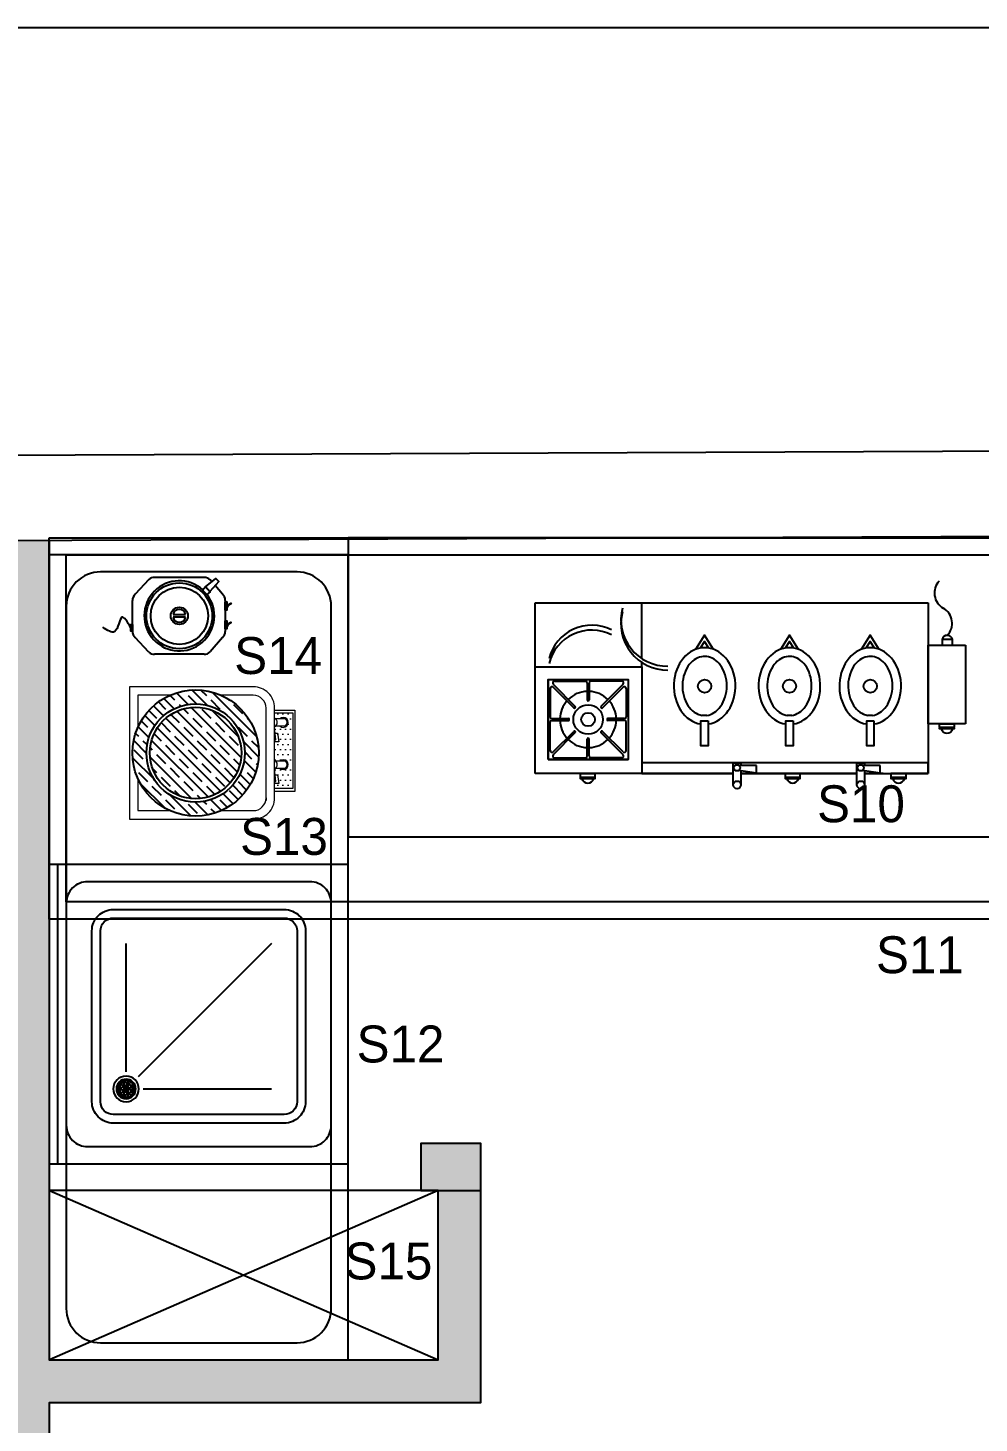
# Model space of a CAD drawing. Header units: millimetres. Extents: x -3164 to 12587, y -18082 to -16228.
# Drawn here: x -1767.5 to -1544.9, y -16753.6 to -16427.1 of the extents above; entities that cross this region are included whole.
import ezdxf
from ezdxf.enums import TextEntityAlignment as Align

# ---------------------------------------------------------------- set-up
doc = ezdxf.new("R2010")
doc.units = ezdxf.units.MM
doc.layers.add('OLCU', color=40, linetype='Continuous', lineweight=20)
doc.layers.add('SIVA', color=40, linetype='Continuous', lineweight=18)
doc.styles.add('TAKSİM', font='GOTHIC.TTF', dxfattribs={"height": 20})

# ---------------------------------------------------------------- blocks, each defined once
blk = doc.blocks.new('werrewwer')
h = blk.add_hatch()
h.set_pattern_fill('JIS_STN_1E', color=4, scale=3)
edge = h.paths.add_edge_path(flags=17)
edge.add_arc((2073.68, -3450.14), 11.5, 0, 360)
edge = h.paths.add_edge_path()
edge.add_arc((2073.68, -3450.14), 14.77, 0, 360)
h = blk.add_hatch()
h.set_pattern_fill('JIS_STN_1E', color=4, scale=3)
h.paths.add_polyline_path([(2084.38, -3450.14, 1), (2062.97, -3450.14, 1)])
at = {"layer": 'OLCU'}
h = blk.add_hatch(dxfattribs=at)
h.set_pattern_fill('DOTS', scale=0.75, angle=90, style=0)
h.set_pattern_definition([(90, (16709.3536, -16462.2782), (-1.190625, 0.5953125), [0, -1.190625])])
h.paths.add_polyline_path([(2083.07, -3472.88), (2083.07, -3468.64), (2081.84, -3468.64, -0.065316), (2081.67, -3468.88), (2081.67, -3469.87, -2.340364), (2080, -3469.87), (2080, -3468.88, -0.065316), (2079.83, -3468.64), (2079.68, -3468.64), (2078.33, -3468.78), (2078.33, -3469.32), (2076.28, -3469.66), (2076.28, -3468.64), (2071.95, -3468.64, -0.065316), (2071.78, -3468.88), (2071.78, -3469.87, -2.340364), (2070.11, -3469.87), (2070.11, -3468.88, -0.065316), (2069.94, -3468.64), (2069.94, -3468.64), (2068.59, -3468.78), (2068.59, -3469.32), (2066.54, -3469.66), (2066.54, -3468.64), (2065.33, -3468.64), (2065.33, -3472.88)])
at = {"color": 7}
for radius in [14.77, 11.5, 10.71]:
    blk.add_circle((2073.68, -3450.14), radius, dxfattribs=at)
at = {"layer": 'OLCU', "color": 7}
for points in [[(2064.22, -3468.64), (2084.18, -3468.64, 0.414214), (2089.18, -3463.64), (2089.18, -3434.64), (2058.18, -3434.64), (2058.18, -3463.64, 0.414214), (2063.18, -3468.64), (2064.22, -3468.64)], [(2060.18, -3456.14), (2060.18, -3463.64, 0.414214), (2063.18, -3466.64), (2062.55, -3466.64)], [(2063.18, -3466.64), (2084.18, -3466.64, 0.414214), (2087.18, -3463.64), (2087.18, -3456.14)]]:
    blk.add_lwpolyline(points, format="xyb", dxfattribs=at)
for points in [[(2067.68, -3436.64), (2060.18, -3436.64), (2060.18, -3444.14)], [(2087.18, -3444.14), (2087.18, -3436.64), (2079.67, -3436.64)], [(2068.45, -3468.64), (2081.67, -3468.64)]]:
    blk.add_lwpolyline(points, dxfattribs=at)
for points in [[(2064.69, -3468.64), (2083.67, -3468.64), (2083.67, -3473.34), (2064.69, -3473.34)], [(2065.33, -3468.64), (2083.07, -3468.64), (2083.07, -3472.88), (2065.33, -3472.88)]]:
    blk.add_lwpolyline(points, close=True, dxfattribs=at)
for centre in [(2070.95, -3470.67), (2080.84, -3470.67)]:
    blk.add_arc(centre, 1.16, 136.2725, 43.7275, dxfattribs=at)
at = {"layer": 'SIVA', "color": 7, "linetype": 'ByBlock'}
for points in [[(2068.59, -3468.78), (2068.59, -3469.32), (2066.54, -3469.66), (2066.54, -3468.64)], [(2067.03, -3468.64), (2067.03, -3468.95), (2069.94, -3468.64)], [(2070.11, -3468.88), (2070.11, -3471.03)], [(2071.78, -3471.03), (2071.78, -3468.88)], [(2078.33, -3468.78), (2078.33, -3469.32), (2076.28, -3469.66), (2076.28, -3468.64)], [(2076.77, -3468.64), (2076.77, -3468.95), (2079.68, -3468.64)], [(2080, -3468.88), (2080, -3471.03)], [(2081.67, -3471.03), (2081.67, -3468.88)]]:
    blk.add_lwpolyline(points, dxfattribs=at)
for centre, radius, start, end in [((2070.95, -3468.12), 1.13, 207.3147, 332.6853), ((2080.84, -3468.12), 1.13, 207.3147, 332.6853), ((2070.95, -3470.67), 0.911, 203.5192, 336.4808), ((2080.84, -3470.67), 0.911, 203.5192, 336.4808)]:
    blk.add_arc(centre, radius, start, end, dxfattribs=at)
blk = doc.blocks.new('ŞERBETLİK 1Lİ')
at = {"color": 7}
blk.add_blockref('werrewwer', (-2064.69, 3473.34), dxfattribs=at)
blk = doc.blocks.new('derfweewew')
at = {"color": 7}
for p, q in [((2890.31, -3417.59), (2893.73, -3414.42)), ((2895.24, -3413.73), (2902.39, -3413.73)), ((2907.33, -3417.59), (2903.9, -3414.42)), ((2889.82, -3430.56), (2889.82, -3418.9)), ((2907.82, -3430.56), (2907.82, -3418.9)), ((2893.74, -3434.84), (2890.37, -3431.93)), ((2903.9, -3434.84), (2905.9, -3433.12)), ((2906.79, -3432.35), (2907.27, -3431.93)), ((2902.45, -3435.46), (2895.19, -3435.46))]:
    blk.add_line(p, q, dxfattribs=at)
for points in [[(2898.51, -3426.21), (2898.51, -3423.25)], [(2899.12, -3423.25), (2899.12, -3426.21)], [(2905.61, -3430.89), (2907.56, -3433.31), (2906.89, -3433.98), (2904.51, -3431.9)], [(2896.95, -3436.06), (2897.36, -3436.76), (2897.23, -3436.83), (2896.83, -3436.13)], [(2901.4, -3436.06), (2901.8, -3436.76), (2901.67, -3436.83), (2901.27, -3436.13)]]:
    blk.add_lwpolyline(points, dxfattribs=at)
for points in [[(2904.86, -3430.16), (2905.66, -3430.83), (2904.46, -3431.95), (2903.81, -3431.13)], [(2895.75, -3435.46), (2897.69, -3435.46), (2897.69, -3435.81), (2895.75, -3435.81)], [(2900.19, -3435.46), (2902.13, -3435.46), (2902.13, -3435.81), (2900.19, -3435.81)]]:
    blk.add_lwpolyline(points, close=True, dxfattribs=at)
for radius in [7.7, 6.71, 2.01]:
    blk.add_circle((2898.82, -3424.73), radius, dxfattribs=at)
for centre, radius, start, end in [((2895.24, -3415.73), 2, 90, 139.0448), ((2902.39, -3415.73), 2, 40.9552, 90), ((2902.39, -3415.73), 2, 40.9552, 90), ((2891.82, -3418.9), 2, 139.0448, 180), ((2898.82, -3424.73), 8.2, 318.0089, 308.0014), ((2905.82, -3418.9), 2, 0, 40.9552), ((2898.82, -3424.73), 1.51, 101.7162, 258.2838), ((2898.82, -3424.73), 1.51, 281.7162, 78.2838), ((2891.82, -3430.56), 2, 180, 223.5487), ((2905.82, -3430.56), 2, 316.4513, 0), ((2895.19, -3433.46), 2, 223.5487, 270), ((2902.45, -3433.46), 2, 270, 316.4513), ((2902.45, -3433.46), 2, 270, 316.4513), ((2896.72, -3435.81), 0.346, 180, 0), ((2901.16, -3435.81), 0.346, 180, 0)]:
    blk.add_arc(centre, radius, start, end, dxfattribs=at)
blk = doc.blocks.new('wererewewrwer')
at = {"color": 7}
blk.add_lwpolyline([(2737.82, -3442.32), (2736.27, -3442.32), (2736.27, -3441.93), (2737.82, -3441.93)], close=True, dxfattribs=at)
blk.add_spline([(2737.05, -3441.93), (2739.5, -3439.89), (2736.16, -3438.2), (2737.16, -3435.45)], degree=3, dxfattribs=at)
blk.add_blockref('derfweewew', (-158.98, -28.59), dxfattribs=at)
blk = doc.blocks.new('BAR BLENDER')
at = {"color": 7}
blk.add_blockref('wererewewrwer', (-2730.78, 3464.22), dxfattribs=at)
blk = doc.blocks.new('SDFSDFSDF')
h = blk.add_hatch()
h.set_pattern_fill('NET3', scale=0.3, style=0)
h.paths.add_polyline_path([(1571.32, 2188.7, 1), (1575.32, 2188.7, 1)])
h.paths.add_polyline_path([(1573.87, 2188.7, -1), (1572.76, 2188.7, -1)], flags=16)
h.paths.add_polyline_path([(1573.62, 2188.7, 1), (1573.01, 2188.7, 1)], flags=0)
at = {"color": 7}
for points in [[(1536.32, 2146.7), (1576.32, 2146.7, 0.414214), (1581.32, 2151.7), (1581.32, 2191.7, 0.414214), (1576.32, 2196.7), (1536.32, 2196.7, 0.414214), (1531.32, 2191.7), (1531.32, 2151.7, 0.414214)], [(1536.32, 2148.7), (1576.32, 2148.7, 0.414214), (1579.32, 2151.7), (1579.32, 2191.7, 0.414214), (1576.32, 2194.7), (1536.32, 2194.7, 0.414214), (1533.32, 2191.7), (1533.32, 2151.7, 0.414214)]]:
    blk.add_lwpolyline(points, format="xyb", close=True, dxfattribs=at)
for points in [[(1569.32, 2188.7), (1539.32, 2188.7)], [(1539.32, 2154.7), (1570.49, 2185.87)], [(1573.32, 2184.7), (1573.32, 2154.7)]]:
    blk.add_lwpolyline(points, dxfattribs=at)
for radius in [3, 2.28, 2, 0.553, 0.304]:
    blk.add_circle((1573.32, 2188.7), radius, dxfattribs=at)
blk = doc.blocks.new('TEK EVİYELİ 70x70')
at = {"color": 7}
blk.add_lwpolyline([(0, 0), (70, 0), (70, 70), (0, 70)], close=True, dxfattribs=at)
blk.add_lwpolyline([(0, 70), (0, 68), (70, 68)], dxfattribs=at)
blk.add_lwpolyline([(9, 4), (61, 4, 0.414214), (66, 9), (66, 61, 0.414214), (61, 66), (9, 66, 0.414214), (4, 61), (4, 9, 0.414214)], format="xyb", close=True, dxfattribs=at)
at = {"color": 7, "xscale": -1}
blk.add_blockref('SDFSDFSDF', (1590.82, -2136.7), dxfattribs=at)
blk = doc.blocks.new('tryytr3')
at = {"color": 7, "linetype": 'ByBlock', "lineweight": -2}
for p, q in [((2755.75, 2447.85), (2755.75, 2487.85)), ((2755.75, 2487.85), (2847.75, 2487.85)), ((2780.75, 2474.77), (2780.75, 2487.85)), ((2847.75, 2487.85), (2847.75, 2447.85)), ((2853.46, 2479.26), (2850.99, 2479.26)), ((2850.99, 2479.26), (2850.99, 2477.92)), ((2853.46, 2477.92), (2853.46, 2479.26)), ((2847.75, 2459.52), (2847.75, 2477.92)), ((2847.75, 2477.92), (2856.49, 2477.92)), ((2850.99, 2477.92), (2853.46, 2477.92)), ((2856.49, 2477.92), (2856.49, 2459.52)), ((2755.75, 2472.81), (2780.75, 2472.81)), ((2780.75, 2472.81), (2780.75, 2473.86)), ((2780.75, 2472.81), (2780.75, 2447.85)), ((2758.8, 2469.87), (2758.8, 2451.14)), ((2759.96, 2468.76), (2765.16, 2463.53)), ((2760.29, 2469.45), (2767.53, 2469.45)), ((2767.95, 2469.03), (2767.95, 2465.09)), ((2767.95, 2469.03), (2767.95, 2465.09)), ((2768.37, 2469.03), (2768.37, 2465.09)), ((2776.04, 2469.45), (2768.8, 2469.45)), ((2776.36, 2468.76), (2771.17, 2463.53)), ((2759.24, 2467.78), (2759.24, 2461.14)), ((2759.99, 2468.05), (2764.83, 2463.27)), ((2776.33, 2468.05), (2771.5, 2463.27)), ((2777.08, 2467.78), (2777.08, 2461.14)), ((2765.12, 2463.24), (2765.12, 2463.24)), ((2771.2, 2463.24), (2771.2, 2463.24)), ((2759.24, 2453.23), (2759.24, 2459.87)), ((2759.67, 2460.72), (2763.54, 2460.72)), ((2759.67, 2460.3), (2763.54, 2460.3)), ((2776.66, 2460.72), (2772.79, 2460.72)), ((2776.66, 2460.3), (2772.79, 2460.3)), ((2777.08, 2453.23), (2777.08, 2459.87)), ((2856.49, 2459.52), (2847.75, 2459.52)), ((2759.96, 2452.25), (2765.16, 2457.48)), ((2759.99, 2452.96), (2764.83, 2457.74)), ((2765.12, 2457.77), (2765.12, 2457.77)), ((2767.95, 2451.99), (2767.95, 2455.92)), ((2767.95, 2451.99), (2767.95, 2455.92)), ((2768.37, 2451.99), (2768.37, 2455.92)), ((2776.36, 2452.25), (2771.17, 2457.48)), ((2771.2, 2457.77), (2771.2, 2457.77)), ((2776.33, 2452.96), (2771.5, 2457.74)), ((2758.8, 2451.14), (2777.53, 2451.14)), ((2760.29, 2451.56), (2767.53, 2451.56)), ((2776.04, 2451.56), (2768.8, 2451.56)), ((2847.75, 2450.35), (2780.75, 2450.35)), ((2780.75, 2450.35), (2780.75, 2447.85)), ((2802.13, 2445.22), (2802.13, 2450.35)), ((2802.13, 2450.35), (2803.92, 2450.35)), ((2807.55, 2449.71), (2803.53, 2449.71)), ((2803.92, 2450.35), (2803.92, 2449.71)), ((2807.55, 2448.03), (2807.55, 2449.71)), ((2831.07, 2445.22), (2831.07, 2450.35)), ((2831.07, 2450.35), (2832.86, 2450.35)), ((2836.49, 2449.71), (2832.47, 2449.71)), ((2832.86, 2450.35), (2832.86, 2449.71)), ((2836.49, 2448.03), (2836.49, 2449.71)), ((2847.75, 2447.85), (2847.75, 2450.35)), ((2802.13, 2447.85), (2755.75, 2447.85)), ((2780.75, 2447.85), (2802.13, 2447.85)), ((2803.45, 2448.62), (2807.55, 2448.03)), ((2803.92, 2448.55), (2803.92, 2445.22)), ((2831.07, 2447.85), (2803.92, 2447.85)), ((2803.92, 2447.85), (2831.07, 2447.85)), ((2832.39, 2448.62), (2836.49, 2448.03)), ((2832.86, 2448.55), (2832.86, 2445.22)), ((2837.23, 2447.85), (2832.86, 2447.85)), ((2832.86, 2447.85), (2837.23, 2447.85)), ((2837.23, 2447.85), (2847.75, 2447.85)), ((2847.75, 2447.85), (2839.01, 2447.85))]:
    blk.add_line(p, q, dxfattribs=at)
for points in [[(2797.53, 2476.93), (2795.42, 2480.24), (2793.29, 2476.92)], [(2796.41, 2477.23), (2795.42, 2478.79), (2794.42, 2477.23)], [(2817.4, 2476.93), (2815.28, 2480.24), (2813.15, 2476.92)], [(2816.27, 2477.23), (2815.28, 2478.79), (2814.28, 2477.23)], [(2836.31, 2476.93), (2834.19, 2480.24), (2832.07, 2476.92)], [(2835.19, 2477.23), (2834.19, 2478.79), (2833.19, 2477.23)], [(2795.97, 2461.47), (2794.87, 2461.47)], [(2815.83, 2461.47), (2814.73, 2461.47)], [(2834.75, 2461.47), (2833.64, 2461.47)]]:
    blk.add_lwpolyline(points, dxfattribs=at)
for points in [[(2758.8, 2451.14), (2758.8, 2469.87), (2777.53, 2469.87), (2777.53, 2451.14)], [(2758.8, 2451.14), (2758.8, 2469.87), (2777.53, 2469.87), (2777.53, 2451.14)], [(2758.8, 2451.14), (2758.8, 2469.87), (2777.53, 2469.87), (2777.53, 2451.14)], [(2796.27, 2460.18), (2796.27, 2454.32), (2794.57, 2454.32), (2794.57, 2460.18)], [(2816.13, 2460.18), (2816.13, 2454.32), (2814.43, 2454.32), (2814.43, 2460.18)], [(2835.04, 2460.18), (2835.04, 2454.32), (2833.35, 2454.32), (2833.35, 2460.18)], [(2850.43, 2459.52), (2853.81, 2459.52), (2853.81, 2458.62), (2850.43, 2458.62)], [(2850.43, 2458.5), (2853.81, 2458.5), (2853.81, 2458.31), (2850.43, 2458.31)], [(2766.37, 2447.85), (2769.74, 2447.85), (2769.74, 2446.95), (2766.37, 2446.95)], [(2766.37, 2446.83), (2769.74, 2446.83), (2769.74, 2446.63), (2766.37, 2446.63)], [(2814.32, 2447.85), (2817.7, 2447.85), (2817.7, 2446.95), (2814.32, 2446.95)], [(2814.32, 2446.83), (2817.7, 2446.83), (2817.7, 2446.63), (2814.32, 2446.63)], [(2839.11, 2447.85), (2842.49, 2447.85), (2842.49, 2446.95), (2839.11, 2446.95)], [(2839.11, 2446.83), (2842.49, 2446.83), (2842.49, 2446.63), (2839.11, 2446.63)]]:
    blk.add_lwpolyline(points, close=True, dxfattribs=at)
for centre, radius in [((2795.42, 2468.32), 1.55), ((2815.28, 2468.32), 1.55), ((2834.19, 2468.32), 1.55), ((2768.16, 2460.51), 3.46), ((2768.16, 2460.51), 1.59), ((2803.01, 2449.2), 0.725), ((2831.95, 2449.2), 0.725), ((2803.02, 2445.22), 0.894), ((2831.96, 2445.22), 0.894)]:
    blk.add_circle(centre, radius, dxfattribs=at)
for centre, radius, start, end in [((2853.27, 2490.1), 4.06, 136.0838, 240.7452), ((2786.75, 2483.88), 10.91, 165.5183, 270.31), ((2786.75, 2482.97), 10.91, 165.5183, 270.31), ((2849.3, 2483.02), 4.06, 316.0838, 60.7452), ((2769.02, 2472.25), 10.32, 63.5373, 165.8978), ((2769.02, 2471.11), 10.32, 63.5373, 165.8978), ((2852.22, 2478.93), 1.28, 15.2734, 164.7266), ((2760.29, 2469.03), 0.422, 90, 218.852), ((2767.53, 2469.03), 0.422, 0, 90), ((2768.8, 2469.03), 0.422, 90, 180), ((2776.04, 2469.03), 0.422, 321.148, 90), ((2759.67, 2467.78), 0.422, 38.852, 180), ((2768.16, 2460.51), 6.59, 91.8351, 134.7989), ((2768.16, 2460.51), 6.59, 45.2011, 88.1649), ((2776.66, 2467.78), 0.422, 0, 141.148), ((2768.16, 2460.51), 6.59, 138.6252, 178.1649), ((2764.99, 2463.4), 0.211, 218.8596, 308.8529), ((2764.99, 2463.4), 0.211, 308.8643, 38.8465), ((2768.16, 2465.09), 0.211, 180, 270), ((2768.16, 2465.09), 0.211, 270, 360), ((2771.33, 2463.4), 0.211, 141.1535, 231.1357), ((2771.33, 2463.4), 0.211, 231.1471, 321.1404), ((2768.16, 2460.51), 6.59, 1.8351, 41.3748), ((2759.67, 2461.14), 0.422, 180, 270), ((2759.67, 2459.87), 0.422, 90, 180), ((2768.16, 2460.51), 6.59, 181.8351, 221.3748), ((2763.54, 2460.51), 0.211, 0, 90), ((2763.54, 2460.51), 0.211, 270, 0), ((2772.79, 2460.51), 0.211, 90, 180), ((2772.79, 2460.51), 0.211, 180, 270), ((2768.16, 2460.51), 6.59, 318.6252, 358.1649), ((2776.66, 2461.14), 0.422, 270, 360), ((2776.66, 2459.87), 0.422, 360, 90), ((2768.16, 2460.51), 6.59, 225.2011, 268.1649), ((2764.99, 2457.61), 0.211, 51.1471, 141.1404), ((2764.99, 2457.61), 0.211, 321.1535, 51.1357), ((2768.16, 2455.92), 0.211, 90, 180), ((2768.16, 2455.92), 0.211, 360, 90), ((2768.16, 2460.51), 6.59, 271.8351, 314.7989), ((2771.33, 2457.61), 0.211, 128.8643, 218.8465), ((2771.33, 2457.61), 0.211, 38.8596, 128.8529), ((2852.14, 2458.73), 1.42, 197.2576, 342.7424), ((2759.67, 2453.23), 0.422, 180, 321.148), ((2776.66, 2453.23), 0.422, 218.852, 360), ((2760.29, 2451.99), 0.422, 141.148, 270), ((2767.53, 2451.99), 0.422, 270, 0), ((2768.8, 2451.99), 0.422, 180, 270), ((2776.04, 2451.99), 0.422, 270, 38.852), ((2768.08, 2447.05), 1.42, 197.2576, 342.7424), ((2816.03, 2447.05), 1.42, 197.2576, 342.7424), ((2840.82, 2447.05), 1.42, 197.2576, 342.7424)]:
    blk.add_arc(centre, radius, start, end, dxfattribs=at)
for centre in [(2795.42, 2468.36), (2815.28, 2468.36), (2834.19, 2468.36)]:
    blk.add_ellipse(centre, major_axis=(0, 8.96), ratio=0.806542, start_param=3.259065, end_param=9.307306, dxfattribs=at)
for points in [[(2795.97, 2461.47), (2796.54, 2461.56), (2797.12, 2461.77), (2798.21, 2462.48), (2798.73, 2462.98), (2799.62, 2464.23), (2799.99, 2464.97), (2800.49, 2466.61), (2800.62, 2467.5), (2800.61, 2469.28), (2800.48, 2470.16), (2799.97, 2471.8), (2799.6, 2472.54), (2798.7, 2473.78), (2798.18, 2474.27), (2797.08, 2474.97), (2796.51, 2475.18), (2795.37, 2475.33), (2794.8, 2475.28), (2793.66, 2474.92), (2793.1, 2474.6), (2792.06, 2473.68), (2791.58, 2473.08), (2790.82, 2471.67), (2790.53, 2470.85), (2790.21, 2469.13), (2790.18, 2468.22), (2790.38, 2466.47), (2790.61, 2465.62), (2791.28, 2464.11), (2791.72, 2463.45), (2792.72, 2462.41), (2793.27, 2462.02), (2794.17, 2461.62), (2794.52, 2461.53), (2794.87, 2461.47)], [(2815.83, 2461.47), (2816.4, 2461.56), (2816.98, 2461.77), (2818.07, 2462.48), (2818.59, 2462.98), (2819.48, 2464.23), (2819.85, 2464.97), (2820.35, 2466.61), (2820.48, 2467.5), (2820.47, 2469.28), (2820.34, 2470.16), (2819.83, 2471.8), (2819.46, 2472.54), (2818.56, 2473.78), (2818.04, 2474.27), (2816.94, 2474.97), (2816.37, 2475.18), (2815.23, 2475.33), (2814.66, 2475.28), (2813.52, 2474.92), (2812.96, 2474.6), (2811.92, 2473.68), (2811.44, 2473.08), (2810.68, 2471.67), (2810.39, 2470.85), (2810.07, 2469.13), (2810.04, 2468.22), (2810.24, 2466.47), (2810.47, 2465.62), (2811.14, 2464.11), (2811.58, 2463.45), (2812.58, 2462.41), (2813.13, 2462.02), (2814.03, 2461.62), (2814.38, 2461.53), (2814.73, 2461.47)], [(2834.75, 2461.47), (2835.32, 2461.56), (2835.89, 2461.77), (2836.99, 2462.48), (2837.51, 2462.98), (2838.4, 2464.23), (2838.76, 2464.97), (2839.26, 2466.61), (2839.39, 2467.5), (2839.39, 2469.28), (2839.25, 2470.16), (2838.75, 2471.8), (2838.37, 2472.54), (2837.48, 2473.78), (2836.96, 2474.27), (2835.86, 2474.97), (2835.29, 2475.18), (2834.14, 2475.33), (2833.57, 2475.28), (2832.44, 2474.92), (2831.87, 2474.6), (2830.83, 2473.68), (2830.36, 2473.08), (2829.59, 2471.67), (2829.31, 2470.85), (2828.99, 2469.13), (2828.96, 2468.22), (2829.16, 2466.47), (2829.39, 2465.62), (2830.06, 2464.11), (2830.5, 2463.45), (2831.49, 2462.41), (2832.04, 2462.02), (2832.95, 2461.62), (2833.29, 2461.53), (2833.64, 2461.47)]]:
    blk.add_open_spline(points, degree=3, knots=[3.259065, 3.259065, 3.259065, 3.259065, 3.623246, 3.623246, 3.987428, 3.987428, 4.351609, 4.351609, 4.71579, 4.71579, 5.079971, 5.079971, 5.444152, 5.444152, 5.808334, 5.808334, 6.172515, 6.172515, 6.536696, 6.536696, 6.900877, 6.900877, 7.265059, 7.265059, 7.62924, 7.62924, 7.993421, 7.993421, 8.357602, 8.357602, 8.721783, 8.721783, 9.085965, 9.085965, 9.307306, 9.307306, 9.307306, 9.307306], dxfattribs=at)
blk = doc.blocks.new('ÇAY OCAĞI 3 DEMLİKLİ')
at = {"color": 1}
blk.add_blockref('tryytr3', (-2755.75, -2447.85), dxfattribs=at)

msp = doc.modelspace()

# ---------------------------------------------------------------- hatches: boundary and pattern name
h = msp.add_hatch(color=256)
h.dxf.hatch_style = 1
h.paths.add_polyline_path([(-2515.2, -16539.25), (-2515.2, -16550.25), (-2501.2, -16550.25), (-2501.2, -16539.25)])
h.paths.add_polyline_path([(-2722.08, -16653.04), (-2708.51, -16656.47), (-2705.81, -16645.81), (-2719.38, -16642.38)])
h.paths.add_polyline_path([(-2024.54, -16699.21), (-2010.54, -16699.21), (-2010.54, -16688.21), (-2024.54, -16688.21)])
h.paths.add_polyline_path([(-1675.54, -16688.21), (-1675.54, -16699.21), (-1661.54, -16699.21), (-1661.54, -16688.21)])
h.paths.add_polyline_path([(-525.54, -16700.21), (-511.54, -16700.21), (-511.54, -16689.21), (-525.54, -16689.21)])
h.paths.add_polyline_path([(-113.54, -16696.21), (-113.54, -16707.21), (-99.54, -16707.21), (-99.54, -16696.21)])
h.paths.add_polyline_path([(-99.54, -17581.21), (-99.54, -17570.21), (-113.54, -17570.21), (-113.54, -17581.21)])
h.paths.add_polyline_path([(-549.54, -17581.21), (-549.54, -17570.21), (-563.54, -17570.21), (-563.54, -17581.21)])
h.paths.add_polyline_path([(-960.54, -17570.21), (-960.54, -17581.21), (-946.54, -17581.21), (-946.54, -17570.21)])
h.paths.add_polyline_path([(-1312.54, -17570.21), (-1312.54, -17581.21), (-1298.54, -17581.21), (-1298.54, -17570.21)])
h.paths.add_polyline_path([(-1675.54, -17581.21), (-1661.54, -17581.21), (-1661.54, -17570.21), (-1675.54, -17570.21)])
h.paths.add_polyline_path([(-2024.54, -17570.21), (-2024.54, -17581.21), (-2010.54, -17581.21), (-2010.54, -17570.21)])
h = msp.add_hatch(color=256)
h.dxf.hatch_style = 1
h.paths.add_polyline_path([(-1772.47, -16873.85), (-1782.47, -16873.85), (-1782.47, -16883.85), (-1772.47, -16883.85), (-1762.47, -16883.85), (-1692.47, -16883.85), (-1692.47, -16873.85), (-1762.47, -16873.85), (-1762.47, -16748.85), (-1661.54, -16748.85), (-1661.54, -16699.21), (-1671.54, -16699.21), (-1671.54, -16738.85), (-1762.47, -16738.85), (-1762.47, -16547.11), (-1772.47, -16547.16)])
h.paths.add_polyline_path([(-1946.85, -16883.85), (-1882.47, -16883.85), (-1882.47, -16873.85), (-1946.85, -16873.85)])
h.paths.add_polyline_path([(-2024.54, -16688.21), (-2010.54, -16688.21), (-2010.54, -16548.17), (-2024.54, -16548.23)])
h.paths.add_polyline_path([(-2382.47, -16933.85), (-2457.47, -16933.85), (-2457.47, -16943.85), (-2372.47, -16943.85), (-2372.47, -16883.85), (-2246.85, -16883.85), (-2246.85, -16873.85), (-2372.47, -16873.85), (-2372.47, -16549.7), (-2382.47, -16549.75)])
h.paths.add_polyline_path([(-2569.47, -16976.69), (-2569.47, -17051.82), (-2559.47, -17051.82), (-2559.47, -16969), (-2552.79, -16943.85), (-2547.79, -16943.85), (-2547.79, -16933.85), (-2560.48, -16933.85), (-2569.14, -16966.43), (-2773.21, -16912.18), (-2775.78, -16921.85)])
h.paths.add_polyline_path([(-2645.96, -17266), (-2699.17, -17476.29), (-2689.47, -17478.75), (-2649.38, -17320.28), (-2623.2, -17326.9), (-2620.75, -17317.21), (-2646.92, -17310.59), (-2636.26, -17268.46), (-2609.28, -17161.82), (-2559.47, -17161.82), (-2559.47, -17151.82), (-2559.47, -17141.82), (-2569.47, -17141.82), (-2569.47, -17151.82), (-2617.07, -17151.82)])
h.paths.add_polyline_path([(-2451.61, -17370.32), (-2490.49, -17523.98), (-2489.59, -17523.98), (-2489.59, -17534.98), (-2493.27, -17534.98), (-2499.45, -17559.39), (-2489.76, -17561.85), (-2439.46, -17363.08), (-2465.64, -17356.46), (-2468.09, -17366.15)])
h.paths.add_polyline_path([(-2804.44, -17460.21), (-2801.99, -17450.51), (-2903.03, -17425.22), (-2905.48, -17434.92)])
h.paths.add_polyline_path([(-2726.83, -17479.63), (-2717.13, -17482.06), (-2714.68, -17472.37), (-2724.38, -17469.94)])

# ---------------------------------------------------------------- linework, layer by layer
for p, q in [((-1762.47, -16738.85), (-1762.47, -16547.11)), ((-1671.54, -16699.21), (-1762.47, -16699.21)), ((-1762.47, -16699.21), (-1671.54, -16738.85)), ((-1671.54, -16699.21), (-1762.47, -16738.85)), ((-1762.47, -16873.85), (-1762.47, -16748.85))]:
    msp.add_line(p, q)
for points in [[(-3163.91, -17682.14), (-1070.49, -17682.14), (-1070.49, -16427.11), (-3163.91, -16427.11)], [(-1692.55, -16616.44), (-1465.38, -16616.44), (-1465.38, -16546.44), (-1692.55, -16546.44)], [(-1692.55, -16738.85), (-1692.55, -16550.44), (-1762.55, -16550.44), (-1762.55, -16738.85)], [(-1675.54, -16699.21), (-1661.54, -16699.21), (-1661.54, -16688.21), (-1675.54, -16688.21)], [(-1675.54, -16699.21), (-1661.54, -16699.21), (-1661.54, -16688.21), (-1675.54, -16688.21)]]:
    msp.add_lwpolyline(points, close=True)
for points in [[(-2512.16, -17691.15), (-1170.94, -17758.97), (45.6, -17723.82), (60.45, -16543.63), (-659.29, -16520.21), (-1313.66, -16525.21), (-2697.41, -16531.08), (-2984.9, -17667.24), (-2964.53, -17668.27)], [(-2511.15, -17671.17), (-1170.72, -17738.95), (25.84, -17704.38), (40.21, -16562.99), (-659.54, -16540.21), (-1313.54, -16545.21), (-2681.82, -16551.02), (-2773.21, -16912.18)], [(-1762.47, -16873.85), (-1762.47, -16748.85), (-1661.54, -16748.85), (-1661.54, -16699.21)], [(-1762.47, -16738.85), (-1671.54, -16738.85), (-1671.54, -16699.21)]]:
    msp.add_lwpolyline(points)
at = {"color": 1}
for points in [[(-1762.55, -16546.44), (-1313.61, -16546.44), (-1313.61, -16635.67), (-1762.55, -16635.67)], [(-1758.55, -16550.44), (-1317.61, -16550.44), (-1317.61, -16631.67), (-1758.55, -16631.67)]]:
    msp.add_lwpolyline(points, close=True, dxfattribs=at)
msp.add_lwpolyline([(-1696.55, -16726.85), (-1696.55, -16562.44, 0.414214), (-1704.55, -16554.44), (-1750.55, -16554.44, 0.414214), (-1758.55, -16562.44), (-1758.55, -16726.85, 0.414214), (-1750.55, -16734.85), (-1704.55, -16734.85, 0.414214)], format="xyb", close=True)

# ---------------------------------------------------------------- block references
for name, p, rotation in [('BAR BLENDER', (-1721.19, -16573.78), 89.99999999999999), ('ŞERBETLİK 1Lİ', (-1705.09, -16605.8), 89.99999999999999), ('TEK EVİYELİ 70x70', (-1692.55, -16692.94), 89.99999999999993)]:
    msp.add_blockref(name, p, dxfattribs=dict(rotation=rotation))
msp.add_blockref('ÇAY OCAĞI 3 DEMLİKLİ', (-1648.83, -16601.64))

# ---------------------------------------------------------------- texts
at = {"style": 'TAKSİM'}
for s, p in [('S14', (-1708.97, -16578.33)), ('S10', (-1572.56, -16613.02)), ('S13', (-1707.6, -16620.66)), ('S11', (-1558.78, -16648.35)), ('S12', (-1680.33, -16669.24)), ('S15', (-1683.15, -16720.02))]:
    msp.add_text(s, height=8.64, dxfattribs=at).set_placement(p, align=Align.CENTER)

doc.saveas('drawing.dxf')
